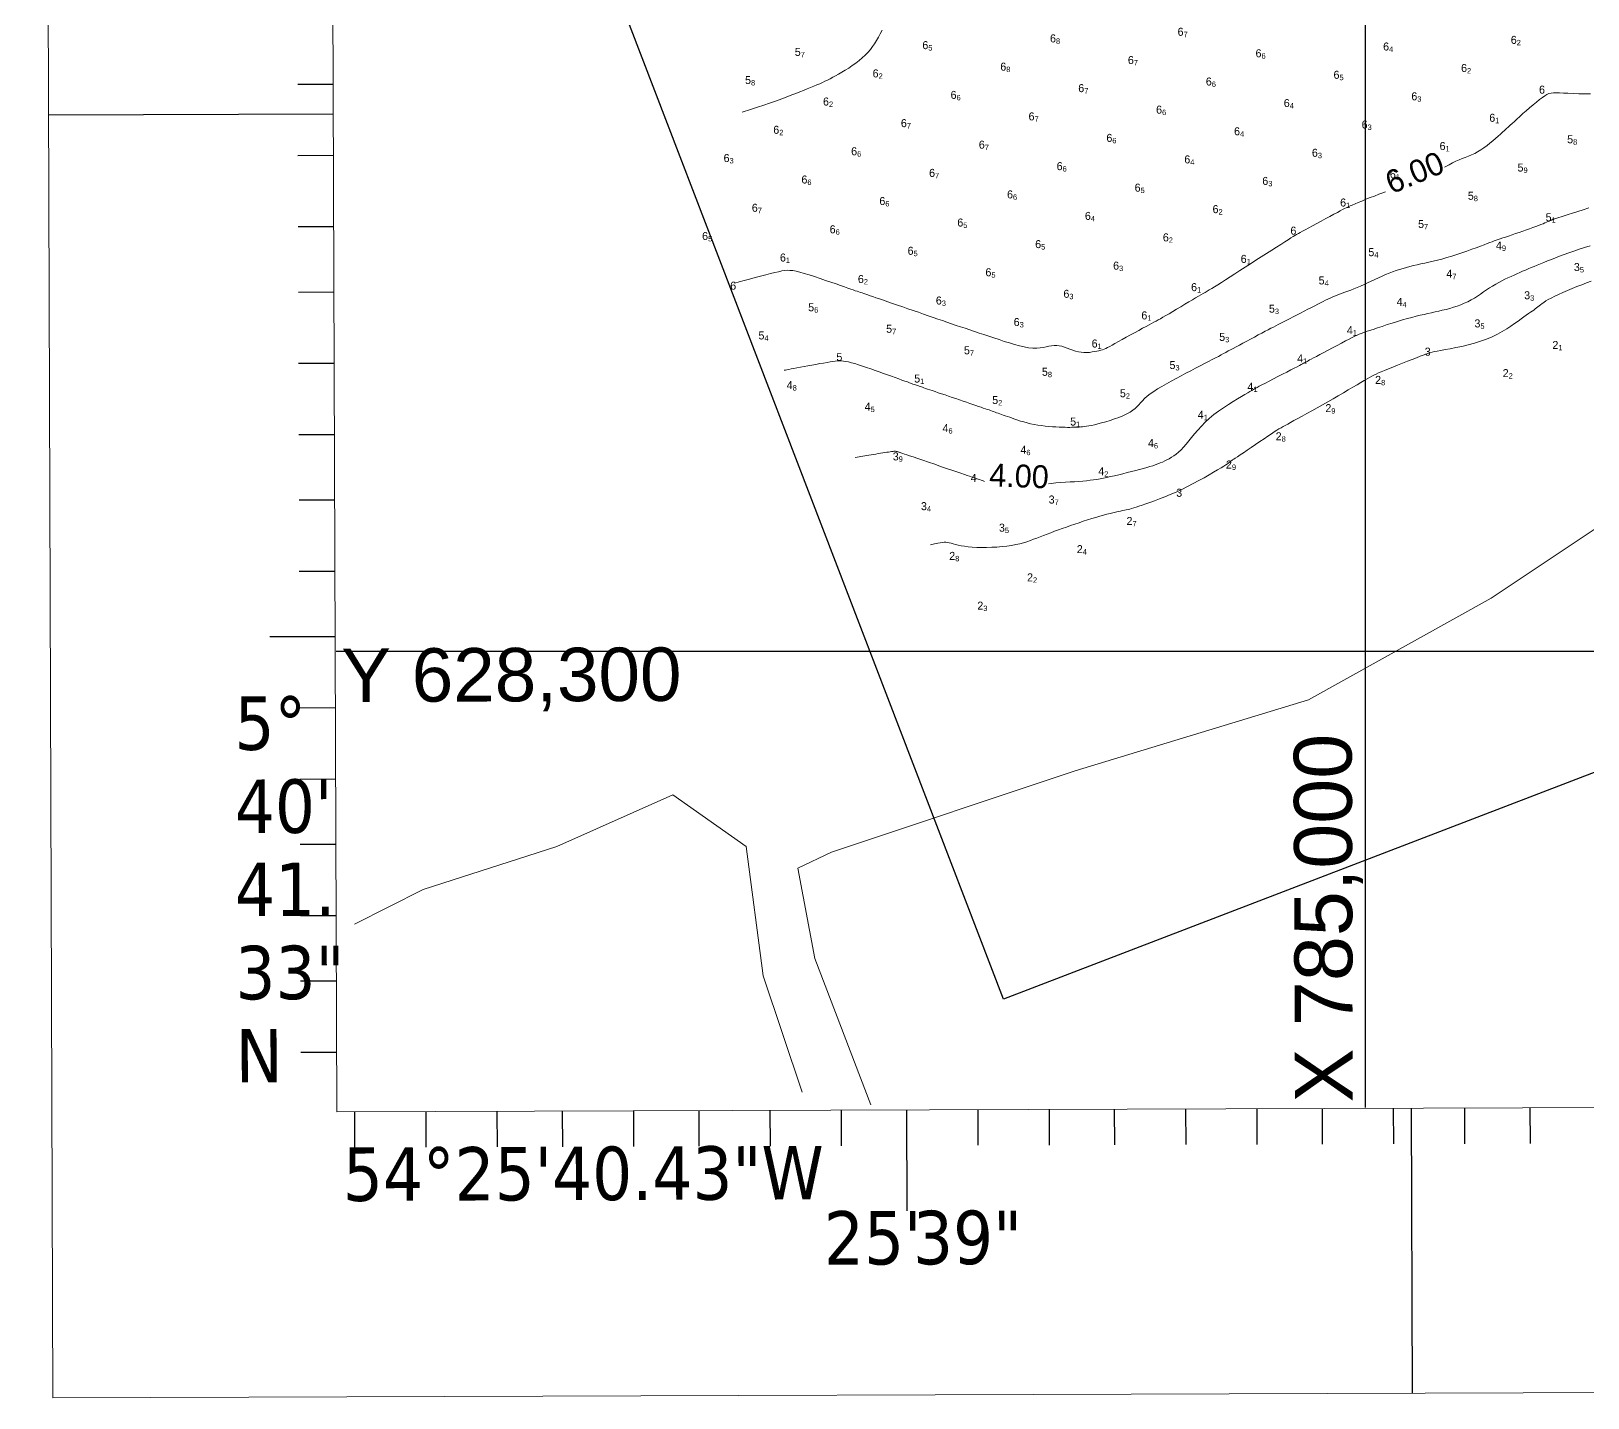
# Model space of a CAD drawing. Header units: millimetres. Extents: x 784883 to 785608, y 628235 to 628806.
# Drawn here: x 784883.3 to 785019.5, y 628234.7 to 628354.2 of the extents above; entities that cross this region are included whole.
import ezdxf
from ezdxf.enums import TextEntityAlignment as Align

# ---------------------------------------------------------------- set-up
doc = ezdxf.new("R2010")
doc.units = ezdxf.units.MM
for name, color, linetype in [('3_00', 92, 'Continuous'), ('4_00', 5, 'Continuous'), ('5_00', 252, 'Continuous'), ('6_00', 255, 'Continuous'), ('Borders', 7, 'Continuous'), ('Lat_Lon_Grid', 7, 'Continuous'), ('Projection_Grid', 7, 'Continuous'), ('Topo_Ricanau_2023_dg2', 7, 'Continuous')]:
    doc.layers.add(name, color=color, linetype=linetype)
doc.layers.add('Soundings', color=7, linetype='Continuous', true_color=0x000000)

msp = doc.modelspace()

# ---------------------------------------------------------------- linework, layer by layer
at = {"color": 240, "true_color": 0xed1f24}
msp.add_lwpolyline([(784920.92, 628393.09), (785176.53, 628491.18), (785223.93, 628367.67), (784968.32, 628269.58)], close=True, dxfattribs=at)
at = {"layer": '3_00', "color": 92, "linetype": 'Continuous', "lineweight": 0, "true_color": 0x00c000, "flags": 128}
msp.add_lwpolyline([(785019.73, 628332.36), (785019.33, 628332.21), (785018.91, 628332.05), (785018.49, 628331.89), (785018.07, 628331.71), (785017.66, 628331.54), (785017.26, 628331.37), (785016.89, 628331.2), (785016.55, 628331.04), (785016.25, 628330.89), (785015.99, 628330.76), (785015.78, 628330.63), (785015.6, 628330.51), (785015.45, 628330.4), (785015.31, 628330.3), (785015.19, 628330.2), (785015.08, 628330.11), (785014.97, 628330.02), (785014.85, 628329.93), (785014.72, 628329.84), (785014.58, 628329.75), (785014.43, 628329.65), (785014.26, 628329.53), (785014.06, 628329.4), (785013.85, 628329.25), (785013.61, 628329.08), (785013.34, 628328.88), (785013.04, 628328.67), (785012.71, 628328.44), (785012.35, 628328.2), (785011.96, 628327.96), (785011.54, 628327.73), (785011.08, 628327.5), (785010.59, 628327.3), (785010.07, 628327.11), (785009.52, 628326.94), (785008.97, 628326.79), (785008.43, 628326.66), (785007.9, 628326.55), (785007.41, 628326.46), (785006.97, 628326.38), (785006.59, 628326.31), (785006.28, 628326.25), (785006.04, 628326.2), (785005.83, 628326.16), (785005.64, 628326.11), (785005.46, 628326.05), (785005.27, 628325.98), (785005.05, 628325.9), (785004.78, 628325.8), (785004.45, 628325.67), (785004.08, 628325.52), (785003.67, 628325.36), (785003.24, 628325.19), (785002.81, 628325.02), (785002.39, 628324.85), (785002.01, 628324.7), (785001.66, 628324.56), (785001.37, 628324.44), (785001.13, 628324.34), (785000.92, 628324.24), (785000.73, 628324.15), (785000.54, 628324.05), (785000.35, 628323.95), (785000.14, 628323.83), (784999.89, 628323.68), (784999.6, 628323.51), (784999.26, 628323.31), (784998.89, 628323.09), (784998.49, 628322.85), (784998.06, 628322.6), (784997.62, 628322.34), (784997.16, 628322.07), (784996.69, 628321.81), (784996.23, 628321.54), (784995.76, 628321.28), (784995.31, 628321.03), (784994.88, 628320.79), (784994.47, 628320.56), (784994.09, 628320.35), (784993.74, 628320.17), (784993.45, 628320.01), (784993.19, 628319.87), (784992.98, 628319.75), (784992.79, 628319.65), (784992.61, 628319.55), (784992.43, 628319.44), (784992.24, 628319.32), (784992.02, 628319.18), (784991.77, 628319.01), (784991.46, 628318.81), (784991.12, 628318.58), (784990.76, 628318.34), (784990.38, 628318.08), (784990, 628317.83), (784989.65, 628317.59), (784989.32, 628317.36), (784989.03, 628317.17), (784988.8, 628317.01), (784988.61, 628316.89), (784988.47, 628316.8), (784988.37, 628316.73), (784988.3, 628316.68), (784988.24, 628316.64), (784988.21, 628316.62), (784988.18, 628316.59), (784988.16, 628316.57), (784988.12, 628316.54), (784988.08, 628316.51), (784988.01, 628316.46), (784987.92, 628316.39), (784987.78, 628316.3), (784987.6, 628316.18), (784987.36, 628316.04), (784987.06, 628315.86), (784986.71, 628315.65), (784986.31, 628315.42), (784985.88, 628315.17), (784985.41, 628314.92), (784984.93, 628314.66), (784984.42, 628314.4), (784983.92, 628314.16), (784983.42, 628313.92), (784982.92, 628313.71), (784982.44, 628313.51), (784981.98, 628313.32), (784981.54, 628313.16), (784981.14, 628313.01), (784980.77, 628312.88), (784980.45, 628312.77), (784980.17, 628312.68), (784979.93, 628312.6), (784979.72, 628312.54), (784979.54, 628312.48), (784979.38, 628312.44), (784979.23, 628312.4), (784979.07, 628312.37), (784978.92, 628312.34), (784978.75, 628312.3), (784978.56, 628312.26), (784978.36, 628312.22), (784978.14, 628312.17), (784977.9, 628312.12), (784977.65, 628312.06), (784977.37, 628311.98), (784977.07, 628311.91), (784976.75, 628311.81), (784976.41, 628311.71), (784976.06, 628311.6), (784975.69, 628311.49), (784975.31, 628311.37), (784974.94, 628311.24), (784974.56, 628311.12), (784974.19, 628310.99), (784973.83, 628310.86), (784973.47, 628310.73), (784973.13, 628310.61), (784972.79, 628310.49), (784972.47, 628310.36), (784972.15, 628310.24), (784971.84, 628310.13), (784971.54, 628310.01), (784971.25, 628309.9), (784970.96, 628309.79), (784970.68, 628309.68), (784970.38, 628309.58), (784970.08, 628309.49), (784969.75, 628309.4), (784969.41, 628309.33), (784969.03, 628309.26), (784968.63, 628309.2), (784968.2, 628309.15), (784967.75, 628309.11), (784967.3, 628309.09), (784966.85, 628309.07), (784966.41, 628309.07), (784965.99, 628309.08), (784965.6, 628309.1), (784965.24, 628309.14), (784964.92, 628309.18), (784964.63, 628309.23), (784964.37, 628309.29), (784964.13, 628309.34), (784963.93, 628309.4), (784963.74, 628309.44), (784963.58, 628309.48), (784963.43, 628309.51), (784963.29, 628309.53), (784963.15, 628309.53), (784962.99, 628309.52), (784962.8, 628309.49), (784962.57, 628309.45), (784962.29, 628309.4), (784961.94, 628309.32)], dxfattribs=at)
at = {"layer": '4_00', "color": 5, "linetype": 'Continuous', "lineweight": 0, "true_color": 0x1b0fee, "flags": 128}
for points in [[(785019.65, 628335.45), (785019.17, 628335.3), (785018.69, 628335.15), (785018.23, 628334.99), (785017.79, 628334.84), (785017.38, 628334.69), (785016.98, 628334.55), (785016.61, 628334.41), (785016.26, 628334.27), (785015.93, 628334.14), (785015.61, 628334.01), (785015.31, 628333.89), (785015.03, 628333.77), (785014.76, 628333.66), (785014.49, 628333.55), (785014.24, 628333.44), (785013.99, 628333.33), (785013.74, 628333.23), (785013.5, 628333.12), (785013.25, 628333.01), (785012.99, 628332.9), (785012.73, 628332.78), (785012.46, 628332.66), (785012.2, 628332.53), (785011.93, 628332.39), (785011.66, 628332.25), (785011.39, 628332.1), (785011.12, 628331.94), (785010.86, 628331.77), (785010.59, 628331.6), (785010.33, 628331.42), (785010.06, 628331.24), (785009.79, 628331.06), (785009.52, 628330.89), (785009.24, 628330.72), (785008.94, 628330.57), (785008.64, 628330.43), (785008.33, 628330.3), (785008.02, 628330.19), (785007.7, 628330.08), (785007.37, 628329.98), (785007.05, 628329.9), (785006.72, 628329.82), (785006.4, 628329.74), (785006.09, 628329.67), (785005.77, 628329.6), (785005.45, 628329.53), (785005.13, 628329.46), (785004.79, 628329.38), (785004.44, 628329.3), (785004.06, 628329.2), (785003.66, 628329.09), (785003.24, 628328.97), (785002.79, 628328.84), (785002.34, 628328.7), (785001.89, 628328.56), (785001.46, 628328.41), (785001.05, 628328.28), (785000.67, 628328.15), (785000.34, 628328.04), (785000.07, 628327.95), (784999.84, 628327.87), (784999.63, 628327.79), (784999.45, 628327.72), (784999.26, 628327.64), (784999.06, 628327.54), (784998.83, 628327.43), (784998.57, 628327.3), (784998.25, 628327.14), (784997.9, 628326.95), (784997.51, 628326.75), (784997.12, 628326.54), (784996.72, 628326.33), (784996.35, 628326.13), (784996, 628325.95), (784995.7, 628325.79), (784995.45, 628325.66), (784995.25, 628325.55), (784995.1, 628325.47), (784994.98, 628325.4), (784994.9, 628325.35), (784994.83, 628325.32), (784994.78, 628325.29), (784994.74, 628325.26), (784994.69, 628325.24), (784994.64, 628325.21), (784994.57, 628325.18), (784994.49, 628325.13), (784994.37, 628325.07), (784994.21, 628324.99), (784994.02, 628324.88), (784993.77, 628324.75), (784993.46, 628324.6), (784993.11, 628324.42), (784992.74, 628324.22), (784992.34, 628324.02), (784991.95, 628323.82), (784991.58, 628323.62), (784991.24, 628323.45), (784990.94, 628323.29), (784990.7, 628323.17), (784990.51, 628323.06), (784990.35, 628322.98), (784990.2, 628322.89), (784990.05, 628322.81), (784989.89, 628322.71), (784989.69, 628322.6), (784989.45, 628322.46), (784989.15, 628322.29), (784988.8, 628322.08), (784988.41, 628321.84), (784988, 628321.58), (784987.58, 628321.3), (784987.15, 628321), (784986.73, 628320.69), (784986.33, 628320.36), (784985.97, 628320.02), (784985.64, 628319.68), (784985.33, 628319.34), (784985.05, 628319.01), (784984.78, 628318.69), (784984.54, 628318.39), (784984.3, 628318.1), (784984.08, 628317.85), (784983.86, 628317.62), (784983.64, 628317.42), (784983.43, 628317.25), (784983.23, 628317.1), (784983.02, 628316.96), (784982.82, 628316.84), (784982.62, 628316.74), (784982.43, 628316.64), (784982.23, 628316.55), (784982.04, 628316.47), (784981.83, 628316.39), (784981.61, 628316.31), (784981.38, 628316.23), (784981.14, 628316.15), (784980.87, 628316.07), (784980.57, 628315.98), (784980.24, 628315.89), (784979.9, 628315.8), (784979.53, 628315.71), (784979.16, 628315.62), (784978.78, 628315.53), (784978.41, 628315.44), (784978.05, 628315.35), (784977.7, 628315.28), (784977.38, 628315.21), (784977.08, 628315.14), (784976.79, 628315.08), (784976.5, 628315.03), (784976.21, 628314.99), (784975.91, 628314.95), (784975.6, 628314.91), (784975.27, 628314.88), (784974.92, 628314.86), (784974.54, 628314.83), (784974.15, 628314.81), (784973.74, 628314.78), (784973.33, 628314.75), (784972.92, 628314.72), (784972.51, 628314.68), (784972.27, 628314.64)], [(784966.67, 628314.85), (784966.55, 628314.89), (784966.36, 628314.96), (784966.22, 628315.01), (784966.1, 628315.05), (784966.02, 628315.08), (784965.95, 628315.11), (784965.89, 628315.13), (784965.84, 628315.15), (784965.78, 628315.17), (784965.71, 628315.19), (784965.62, 628315.22), (784965.5, 628315.26), (784965.35, 628315.31), (784965.15, 628315.38), (784964.91, 628315.46), (784964.61, 628315.56), (784964.25, 628315.69), (784963.82, 628315.83), (784963.34, 628315.99), (784962.83, 628316.17), (784962.31, 628316.35), (784961.78, 628316.53), (784961.28, 628316.7), (784960.83, 628316.85), (784960.43, 628316.99), (784960.11, 628317.1), (784959.86, 628317.18), (784959.67, 628317.25), (784959.52, 628317.3), (784959.42, 628317.33), (784959.35, 628317.36), (784959.29, 628317.38), (784959.25, 628317.39), (784959.2, 628317.41), (784959.16, 628317.42), (784959.12, 628317.44), (784959.07, 628317.45), (784959.03, 628317.46), (784958.98, 628317.48), (784958.94, 628317.48), (784958.89, 628317.49), (784958.84, 628317.49), (784958.8, 628317.49), (784958.74, 628317.49), (784958.68, 628317.48), (784958.6, 628317.47), (784958.52, 628317.46), (784958.41, 628317.44), (784958.28, 628317.42), (784958.13, 628317.4), (784957.96, 628317.37), (784957.77, 628317.34), (784957.57, 628317.31), (784957.37, 628317.28), (784957.16, 628317.25), (784956.96, 628317.22), (784956.76, 628317.19), (784956.56, 628317.16), (784956.38, 628317.13), (784956.2, 628317.1), (784956.03, 628317.07), (784955.86, 628317.04), (784955.69, 628317.01), (784955.52, 628316.98), (784955.35, 628316.94)]]:
    msp.add_lwpolyline(points, dxfattribs=at)
at = {"layer": '5_00', "color": 252, "linetype": 'Continuous', "lineweight": 0, "true_color": 0x8e919d, "flags": 128}
msp.add_lwpolyline([(785019.53, 628338.79), (785019.03, 628338.61), (785018.56, 628338.45), (785018.12, 628338.3), (785017.73, 628338.18), (785017.39, 628338.07), (785017.12, 628337.98), (785016.91, 628337.92), (785016.75, 628337.86), (785016.63, 628337.83), (785016.54, 628337.8), (785016.48, 628337.78), (785016.44, 628337.77), (785016.41, 628337.76), (785016.38, 628337.75), (785016.35, 628337.73), (785016.31, 628337.72), (785016.27, 628337.7), (785016.22, 628337.68), (785016.15, 628337.66), (785016.07, 628337.62), (785015.97, 628337.58), (785015.84, 628337.53), (785015.7, 628337.46), (785015.53, 628337.39), (785015.34, 628337.32), (785015.13, 628337.23), (785014.89, 628337.14), (785014.64, 628337.05), (785014.36, 628336.94), (785014.07, 628336.84), (785013.76, 628336.73), (785013.44, 628336.62), (785013.12, 628336.52), (785012.82, 628336.41), (785012.52, 628336.31), (785012.25, 628336.22), (785012, 628336.14), (785011.79, 628336.07), (785011.6, 628336), (785011.43, 628335.94), (785011.26, 628335.88), (785011.08, 628335.81), (785010.88, 628335.74), (785010.65, 628335.65), (785010.38, 628335.55), (785010.06, 628335.43), (785009.69, 628335.29), (785009.3, 628335.15), (785008.87, 628335), (785008.43, 628334.84), (785007.98, 628334.69), (785007.54, 628334.55), (785007.1, 628334.42), (785006.69, 628334.3), (785006.29, 628334.2), (785005.91, 628334.11), (785005.54, 628334.02), (785005.19, 628333.94), (785004.85, 628333.87), (785004.52, 628333.8), (785004.2, 628333.72), (785003.89, 628333.65), (785003.58, 628333.57), (785003.28, 628333.48), (785002.98, 628333.39), (785002.68, 628333.29), (785002.37, 628333.18), (785002.07, 628333.06), (785001.76, 628332.94), (785001.45, 628332.8), (785001.13, 628332.66), (785000.82, 628332.51), (785000.5, 628332.36), (785000.18, 628332.21), (784999.87, 628332.07), (784999.57, 628331.93), (784999.28, 628331.8), (784998.99, 628331.69), (784998.72, 628331.58), (784998.46, 628331.48), (784998.2, 628331.39), (784997.96, 628331.3), (784997.73, 628331.22), (784997.51, 628331.14), (784997.3, 628331.06), (784997.09, 628330.97), (784996.9, 628330.89), (784996.7, 628330.8), (784996.5, 628330.7), (784996.29, 628330.59), (784996.06, 628330.48), (784995.82, 628330.36), (784995.56, 628330.22), (784995.27, 628330.07), (784994.96, 628329.91), (784994.63, 628329.74), (784994.3, 628329.57), (784993.97, 628329.4), (784993.66, 628329.23), (784993.35, 628329.08), (784993.07, 628328.93), (784992.82, 628328.8), (784992.58, 628328.68), (784992.37, 628328.57), (784992.16, 628328.46), (784991.95, 628328.35), (784991.73, 628328.24), (784991.49, 628328.11), (784991.23, 628327.98), (784990.93, 628327.82), (784990.62, 628327.66), (784990.29, 628327.48), (784989.95, 628327.3), (784989.61, 628327.12), (784989.28, 628326.95), (784988.97, 628326.78), (784988.68, 628326.63), (784988.43, 628326.49), (784988.2, 628326.37), (784987.99, 628326.26), (784987.79, 628326.14), (784987.58, 628326.03), (784987.37, 628325.92), (784987.14, 628325.79), (784986.88, 628325.66), (784986.58, 628325.5), (784986.26, 628325.33), (784985.9, 628325.15), (784985.53, 628324.95), (784985.13, 628324.75), (784984.72, 628324.53), (784984.29, 628324.31), (784983.86, 628324.08), (784983.43, 628323.85), (784983.01, 628323.62), (784982.59, 628323.39), (784982.19, 628323.16), (784981.81, 628322.94), (784981.47, 628322.71), (784981.16, 628322.5), (784980.89, 628322.3), (784980.67, 628322.1), (784980.48, 628321.91), (784980.32, 628321.73), (784980.16, 628321.56), (784980.01, 628321.39), (784979.84, 628321.22), (784979.64, 628321.07), (784979.4, 628320.91), (784979.11, 628320.75), (784978.78, 628320.6), (784978.42, 628320.45), (784978.04, 628320.32), (784977.65, 628320.19), (784977.27, 628320.07), (784976.91, 628319.97), (784976.57, 628319.88), (784976.28, 628319.81), (784976.02, 628319.75), (784975.8, 628319.71), (784975.59, 628319.68), (784975.41, 628319.65), (784975.25, 628319.64), (784975.09, 628319.62), (784974.94, 628319.61), (784974.79, 628319.61), (784974.64, 628319.6), (784974.48, 628319.59), (784974.31, 628319.59), (784974.12, 628319.58), (784973.93, 628319.58), (784973.71, 628319.59), (784973.47, 628319.59), (784973.2, 628319.6), (784972.92, 628319.62), (784972.62, 628319.64), (784972.3, 628319.66), (784971.98, 628319.69), (784971.66, 628319.73), (784971.33, 628319.78), (784971.01, 628319.84), (784970.7, 628319.9), (784970.4, 628319.97), (784970.11, 628320.05), (784969.83, 628320.13), (784969.57, 628320.22), (784969.32, 628320.3), (784969.09, 628320.38), (784968.87, 628320.46), (784968.67, 628320.53), (784968.48, 628320.59), (784968.31, 628320.66), (784968.15, 628320.71), (784968, 628320.77), (784967.86, 628320.82), (784967.73, 628320.86), (784967.59, 628320.91), (784967.46, 628320.96), (784967.33, 628321), (784967.2, 628321.05), (784967.06, 628321.1), (784966.91, 628321.15), (784966.74, 628321.21), (784966.56, 628321.27), (784966.36, 628321.34), (784966.14, 628321.41), (784965.9, 628321.49), (784965.65, 628321.58), (784965.37, 628321.68), (784965.08, 628321.77), (784964.79, 628321.88), (784964.48, 628321.98), (784964.17, 628322.09), (784963.85, 628322.19), (784963.53, 628322.3), (784963.22, 628322.41), (784962.91, 628322.51), (784962.62, 628322.61), (784962.34, 628322.71), (784962.09, 628322.79), (784961.87, 628322.87), (784961.68, 628322.93), (784961.51, 628322.99), (784961.36, 628323.04), (784961.24, 628323.08), (784961.14, 628323.12), (784961.04, 628323.15), (784960.96, 628323.18), (784960.88, 628323.21), (784960.8, 628323.23), (784960.72, 628323.26), (784960.63, 628323.3), (784960.53, 628323.33), (784960.41, 628323.37), (784960.28, 628323.42), (784960.11, 628323.48), (784959.92, 628323.55), (784959.7, 628323.63), (784959.44, 628323.72), (784959.16, 628323.83), (784958.85, 628323.94), (784958.53, 628324.05), (784958.19, 628324.18), (784957.83, 628324.3), (784957.46, 628324.43), (784957.09, 628324.56), (784956.72, 628324.69), (784956.35, 628324.82), (784955.99, 628324.94), (784955.65, 628325.05), (784955.32, 628325.15), (784955.03, 628325.23), (784954.76, 628325.3), (784954.53, 628325.35), (784954.33, 628325.38), (784954.15, 628325.4), (784953.97, 628325.4), (784953.79, 628325.39), (784953.61, 628325.37), (784953.4, 628325.34), (784953.16, 628325.3), (784952.89, 628325.25), (784952.59, 628325.2), (784952.26, 628325.15), (784951.92, 628325.09), (784951.57, 628325.03), (784951.22, 628324.96), (784950.89, 628324.9), (784950.56, 628324.84), (784950.26, 628324.79), (784949.99, 628324.74), (784949.74, 628324.69), (784949.54, 628324.65), (784949.37, 628324.61), (784949.25, 628324.59), (784949.17, 628324.57), (784949.14, 628324.57)], dxfattribs=at)
at = {"layer": '6_00', "color": 18, "linetype": 'Continuous', "lineweight": 0, "true_color": 0x000000, "flags": 128}
for points in [[(784945.47, 628347.14), (784946.18, 628347.37), (784946.8, 628347.57), (784947.36, 628347.76), (784947.85, 628347.93), (784948.3, 628348.08), (784948.71, 628348.23), (784949.09, 628348.37), (784949.45, 628348.51), (784949.81, 628348.65), (784950.16, 628348.78), (784950.5, 628348.91), (784950.82, 628349.04), (784951.14, 628349.17), (784951.44, 628349.29), (784951.73, 628349.41), (784952, 628349.52), (784952.25, 628349.63), (784952.49, 628349.74), (784952.71, 628349.84), (784952.94, 628349.95), (784953.17, 628350.07), (784953.4, 628350.19), (784953.64, 628350.32), (784953.9, 628350.47), (784954.18, 628350.63), (784954.48, 628350.81), (784954.79, 628351), (784955.09, 628351.21), (784955.4, 628351.42), (784955.69, 628351.65), (784955.97, 628351.88), (784956.23, 628352.12), (784956.47, 628352.36), (784956.68, 628352.61), (784956.87, 628352.87), (784957.05, 628353.13), (784957.22, 628353.41), (784957.38, 628353.7), (784957.55, 628354), (784957.72, 628354.32)], [(785019.69, 628348.75), (785019.18, 628348.73), (785018.66, 628348.74), (785018.17, 628348.76), (785017.71, 628348.79), (785017.31, 628348.81), (785016.97, 628348.83), (785016.69, 628348.84), (785016.45, 628348.83), (785016.24, 628348.81), (785016.05, 628348.76), (785015.87, 628348.68), (785015.68, 628348.57), (785015.47, 628348.43), (785015.22, 628348.24), (785014.95, 628348.03), (785014.66, 628347.79), (785014.36, 628347.53), (785014.06, 628347.27), (785013.77, 628347.01), (785013.5, 628346.76), (785013.24, 628346.53), (785013.02, 628346.33), (785012.82, 628346.16), (785012.65, 628345.99), (785012.48, 628345.84), (785012.32, 628345.7), (785012.16, 628345.55), (785011.99, 628345.4), (785011.81, 628345.23), (785011.6, 628345.05), (785011.38, 628344.85), (785011.14, 628344.64), (785010.89, 628344.43), (785010.63, 628344.23), (785010.36, 628344.03), (785010.09, 628343.84), (785009.81, 628343.67), (785009.55, 628343.53), (785009.28, 628343.4), (785009.01, 628343.29), (785008.73, 628343.19), (785008.46, 628343.08), (785008.19, 628342.97), (785007.9, 628342.85), (785007.61, 628342.71), (785007.32, 628342.55), (785007.02, 628342.38), (785006.92, 628342.32)], [(785001.75, 628340.17), (785001.52, 628340.09), (785001.16, 628339.96), (785000.79, 628339.81), (785000.41, 628339.67), (785000.04, 628339.52), (784999.69, 628339.37), (784999.36, 628339.24), (784999.08, 628339.12), (784998.84, 628339.02), (784998.65, 628338.94), (784998.48, 628338.87), (784998.32, 628338.79), (784998.17, 628338.71), (784997.99, 628338.62), (784997.79, 628338.52), (784997.54, 628338.38), (784997.24, 628338.22), (784996.89, 628338.03), (784996.52, 628337.83), (784996.13, 628337.62), (784995.74, 628337.41), (784995.37, 628337.21), (784995.03, 628337.02), (784994.73, 628336.86), (784994.49, 628336.73), (784994.29, 628336.62), (784994.13, 628336.53), (784993.97, 628336.44), (784993.82, 628336.36), (784993.66, 628336.26), (784993.46, 628336.14), (784993.22, 628335.99), (784992.93, 628335.8), (784992.59, 628335.58), (784992.2, 628335.34), (784991.79, 628335.07), (784991.34, 628334.79), (784990.88, 628334.49), (784990.41, 628334.19), (784989.94, 628333.88), (784989.47, 628333.58), (784989.01, 628333.29), (784988.57, 628333.01), (784988.16, 628332.74), (784987.76, 628332.49), (784987.4, 628332.26), (784987.07, 628332.05), (784986.79, 628331.87), (784986.54, 628331.72), (784986.33, 628331.6), (784986.14, 628331.48), (784985.96, 628331.38), (784985.79, 628331.28), (784985.6, 628331.17), (784985.39, 628331.05), (784985.14, 628330.9), (784984.85, 628330.73), (784984.53, 628330.55), (784984.19, 628330.34), (784983.83, 628330.13), (784983.47, 628329.92), (784983.13, 628329.71), (784982.81, 628329.52), (784982.52, 628329.35), (784982.27, 628329.21), (784982.05, 628329.08), (784981.85, 628328.98), (784981.67, 628328.87), (784981.48, 628328.77), (784981.28, 628328.67), (784981.06, 628328.55), (784980.8, 628328.41), (784980.5, 628328.24), (784980.16, 628328.06), (784979.8, 628327.86), (784979.43, 628327.66), (784979.06, 628327.46), (784978.71, 628327.26), (784978.38, 628327.08), (784978.08, 628326.92), (784977.83, 628326.78), (784977.62, 628326.66), (784977.44, 628326.57), (784977.28, 628326.49), (784977.13, 628326.43), (784976.99, 628326.37), (784976.84, 628326.33), (784976.68, 628326.28), (784976.5, 628326.24), (784976.3, 628326.2), (784976.08, 628326.17), (784975.86, 628326.14), (784975.62, 628326.13), (784975.37, 628326.13), (784975.12, 628326.15), (784974.88, 628326.19), (784974.63, 628326.25), (784974.38, 628326.33), (784974.14, 628326.42), (784973.91, 628326.51), (784973.67, 628326.6), (784973.44, 628326.67), (784973.21, 628326.72), (784972.98, 628326.75), (784972.76, 628326.75), (784972.54, 628326.72), (784972.3, 628326.67), (784972.06, 628326.62), (784971.81, 628326.56), (784971.53, 628326.52), (784971.23, 628326.5), (784970.9, 628326.5), (784970.53, 628326.54), (784970.14, 628326.61), (784969.72, 628326.71), (784969.29, 628326.82), (784968.84, 628326.96), (784968.39, 628327.1), (784967.94, 628327.25), (784967.49, 628327.4), (784967.05, 628327.55), (784966.62, 628327.69), (784966.2, 628327.83), (784965.79, 628327.97), (784965.38, 628328.1), (784964.97, 628328.24), (784964.57, 628328.37), (784964.18, 628328.5), (784963.78, 628328.64), (784963.38, 628328.77), (784962.98, 628328.91), (784962.58, 628329.05), (784962.17, 628329.19), (784961.75, 628329.34), (784961.32, 628329.49), (784960.89, 628329.64), (784960.43, 628329.8), (784959.97, 628329.95), (784959.51, 628330.11), (784959.06, 628330.27), (784958.62, 628330.42), (784958.21, 628330.56), (784957.82, 628330.69), (784957.48, 628330.81), (784957.17, 628330.91), (784956.9, 628331.01), (784956.67, 628331.08), (784956.46, 628331.16), (784956.28, 628331.22), (784956.11, 628331.28), (784955.96, 628331.33), (784955.81, 628331.38), (784955.67, 628331.43), (784955.52, 628331.48), (784955.35, 628331.53), (784955.17, 628331.6), (784954.96, 628331.67), (784954.71, 628331.76), (784954.42, 628331.86), (784954.08, 628331.98), (784953.68, 628332.12), (784953.23, 628332.27), (784952.76, 628332.43), (784952.28, 628332.6), (784951.79, 628332.76), (784951.33, 628332.91), (784950.89, 628333.04), (784950.51, 628333.15), (784950.18, 628333.23), (784949.9, 628333.29), (784949.64, 628333.31), (784949.41, 628333.32), (784949.18, 628333.3), (784948.93, 628333.26), (784948.65, 628333.19), (784948.33, 628333.11), (784947.95, 628333.02), (784947.53, 628332.91), (784947.07, 628332.79), (784946.59, 628332.67), (784946.12, 628332.54), (784945.65, 628332.42), (784945.21, 628332.3), (784944.81, 628332.2)]]:
    msp.add_lwpolyline(points, dxfattribs=at)
at = {"layer": 'Borders', "color": 18, "linetype": 'Continuous', "lineweight": 20, "true_color": 0x000000}
for p, q in [((784883.26, 628803.89), (784885.15, 628234.72)), ((784908.27, 628779.05), (784909.99, 628259.73)), ((784909.99, 628259.73), (785583.03, 628261.96)), ((784885.15, 628234.72), (785608.04, 628237.12))]:
    msp.add_line(p, q, dxfattribs=at)
at = {"layer": 'Lat_Lon_Grid', "color": 18, "linetype": 'Continuous', "true_color": 0x000000}
for p, q in [((784909.69, 628349.57), (784906.58, 628349.56)), ((784909.7, 628346.97), (784884.78, 628346.89)), ((784909.71, 628343.34), (784906.6, 628343.33)), ((784909.74, 628337.11), (784906.62, 628337.1)), ((784909.75, 628331.39), (784906.64, 628331.38)), ((784909.78, 628325.16), (784906.66, 628325.15)), ((784909.8, 628318.93), (784906.68, 628318.92)), ((784909.81, 628313.22), (784906.7, 628313.21)), ((784909.84, 628306.99), (784906.72, 628306.98)), ((784909.85, 628301.27), (784904.14, 628301.25)), ((784909.88, 628295.04), (784906.76, 628295.03)), ((784909.9, 628288.81), (784906.78, 628288.8)), ((784909.91, 628283.1), (784906.8, 628283.09)), ((784909.94, 628276.87), (784906.82, 628276.86)), ((784909.95, 628271.15), (784906.84, 628271.14)), ((784909.97, 628264.92), (784906.86, 628264.91)), ((784984.26, 628259.97), (784984.27, 628256.86)), ((784990.49, 628259.99), (784990.5, 628256.88)), ((784996.2, 628260.01), (784996.21, 628256.9)), ((785002.43, 628260.03), (785002.44, 628256.92)), ((785003.99, 628260.04), (785004.07, 628235.11)), ((785008.66, 628260.06), (785008.67, 628256.94)), ((785014.38, 628260.07), (785014.39, 628256.96)), ((784911.55, 628259.73), (784911.56, 628256.62)), ((784917.78, 628259.75), (784917.79, 628256.64)), ((784924.01, 628259.77), (784924.02, 628256.66)), ((784929.73, 628259.79), (784929.74, 628256.68)), ((784935.96, 628259.81), (784935.97, 628256.7)), ((784941.67, 628259.83), (784941.68, 628256.72)), ((784947.9, 628259.85), (784947.91, 628256.74)), ((784954.13, 628259.87), (784954.14, 628256.76)), ((784959.85, 628259.89), (784959.88, 628251.06)), ((784966.08, 628259.91), (784966.09, 628256.8)), ((784972.31, 628259.93), (784972.32, 628256.82)), ((784978.02, 628259.95), (784978.03, 628256.84))]:
    msp.add_line(p, q, dxfattribs=at)
at = {"layer": 'Projection_Grid', "color": 18, "linetype": 'Continuous', "true_color": 0x000000}
for p, q in [((785000, 628260.11), (785000, 628779.27)), ((784909.96, 628300), (785582.81, 628300))]:
    msp.add_line(p, q, dxfattribs=at)
at = {"layer": 'Topo_Ricanau_2023_dg2', "color": 18, "linetype": 'Continuous', "lineweight": 20, "true_color": 0x000000}
for p, q in [((785026.96, 628315.28), (785010.98, 628304.63)), ((785010.98, 628304.63), (784995, 628295.75)), ((784995, 628295.75), (784974.59, 628289.54)), ((784974.59, 628289.54), (784953.28, 628282.44)), ((784939.41, 628287.44), (784929.24, 628282.92)), ((784945.81, 628282.92), (784939.41, 628287.44)), ((784929.24, 628282.92), (784917.57, 628279.16)), ((784947.31, 628271.63), (784945.81, 628282.92)), ((784953.28, 628282.44), (784950.33, 628281.04)), ((784950.33, 628281.04), (784951.83, 628273.13)), ((784917.57, 628279.16), (784911.55, 628276.14)), ((784951.83, 628273.13), (784956.73, 628260.33)), ((784950.7, 628261.46), (784947.31, 628271.63))]:
    msp.add_line(p, q, dxfattribs=at)

# ---------------------------------------------------------------- texts
at = {"layer": '4_00', "color": 5, "true_color": 0x1b0fee}
msp.add_text('4.00', height=2, rotation=357.902, dxfattribs=at).set_placement((784967.05, 628314.43))
at = {"layer": '6_00', "color": 18, "true_color": 0x000000}
msp.add_text('6.00', height=2, rotation=22.54, dxfattribs=at).set_placement((785002.27, 628339.95))
at = {"layer": 'Lat_Lon_Grid', "color": 18, "true_color": 0x000000, "char_height": 4.6739, "attachment_point": 1, "rotation": 0.19}
for s, insert, width in [('{\\fTahoma|b0|i0|c1|p0;5°}', (784901.04, 628296.05), 233.6959), ("{\\fTahoma|b0|i0|c1|p0;40'}", (784901.07, 628288.78), 243.0437), ('{\\fTahoma|b0|i0|c1|p0;41.}', (784901.09, 628281.51), 243.0437), ('{\\fTahoma|b0|i0|c1|p0;33"}', (784901.12, 628274.24), 243.0437), ('{\\fTahoma|b0|i0|c1|p0;N}', (784901.14, 628266.97), 224.348), ('{\\fTahoma|b0|i0|c1|p0;54°25\'40.43"W}', (784910.52, 628256.61), 336.5221), ("{\\fTahoma|b0|i0|c1|p0;25'}", (784952.61, 628251.04), 243.0437), ('{\\fTahoma|b0|i0|c1|p0;39"}', (784960.4, 628251.07), 243.0437)]:
    msp.add_mtext(s, dxfattribs=dict(at, insert=insert, width=width))
at = {"layer": 'Projection_Grid', "color": 18, "true_color": 0x000000}
for s, insert, char_height, width, attachment_point, rotation in [('{\\fMicrosoft Sans Serif|b0|i0|c1|p0;Y\\~628,300}', (784910.38, 628300.24), 4.6739, 439.3482, 1, 0.19), ('{\\fMicrosoft Sans Serif|b0|i0|c1|p0;X\\~785,000}', (784999.83, 628260.55), 5.0634, 475.9606, 7, 90.19)]:
    msp.add_mtext(s, dxfattribs=dict(at, insert=insert, char_height=char_height, width=width, attachment_point=attachment_point, rotation=rotation))
at = {"layer": 'Soundings', "color": 18, "true_color": 0x000000}
for s, p in [('6', (784972.92, 628353.59, 6.84)), ('6', (784984.08, 628354.17, 6.71)), ('5', (784950.59, 628352.41, 5.72)), ('6', (784961.75, 628353, 6.48)), ('6', (784990.9, 628352.29, 6.59)), ('6', (785002.06, 628352.88, 6.4)), ('6', (785013.23, 628353.46, 6.2)), ('6', (784968.57, 628351.12, 6.76)), ('6', (784979.73, 628351.7, 6.69)), ('6', (785008.88, 628351, 6.24)), ('5', (784946.24, 628349.95, 5.79)), ('6', (784957.4, 628350.53, 6.17)), ('6', (784986.55, 628349.82, 6.57)), ('6', (784997.72, 628350.41, 6.49)), ('6', (784964.22, 628348.65, 6.64)), ('6', (784975.39, 628349.24, 6.65)), ('6', (785004.53, 628348.53, 6.28)), ('6', (785015.7, 628349.11, 6.01)), ('6', (784953.06, 628348.07, 6.15)), ('6', (784971.04, 628346.77, 6.65)), ('6', (784982.2, 628347.36, 6.57)), ('6', (784993.37, 628347.94, 6.42)), ('6', (784948.71, 628345.6, 6.21)), ('6', (784959.87, 628346.18, 6.65)), ('6', (784989.02, 628345.47, 6.43)), ('6', (785000.18, 628346.06, 6.27)), ('6', (785011.35, 628346.65, 6.05)), ('6', (784966.69, 628344.3, 6.66)), ('6', (784977.85, 628344.89, 6.55)), ('6', (785007, 628344.18, 6.09)), ('5', (785018.16, 628344.77, 5.83)), ('6', (784944.36, 628343.13, 6.3)), ('6', (784955.52, 628343.72, 6.58)), ('6', (784984.67, 628343.01, 6.42)), ('6', (784995.83, 628343.59, 6.29)), ('6', (784962.34, 628341.83, 6.66)), ('6', (784973.5, 628342.42, 6.56)), ('6', (785002.65, 628341.71, 6.13)), ('5', (785013.82, 628342.3, 5.87)), ('6', (784951.17, 628341.25, 6.63)), ('6', (784980.32, 628340.54, 6.47)), ('6', (784991.49, 628341.13, 6.31)), ('6', (784946.83, 628338.78, 6.65)), ('6', (784957.99, 628339.37, 6.63)), ('6', (784969.16, 628339.95, 6.57)), ('6', (784987.14, 628338.66, 6.23)), ('6', (784998.3, 628339.24, 6.05)), ('5', (785009.47, 628339.83, 5.77)), ('6', (784964.81, 628337.49, 6.53)), ('6', (784975.97, 628338.07, 6.4)), ('5', (785005.12, 628337.36, 5.65)), ('6', (784942.48, 628336.31, 6.54)), ('6', (784953.64, 628336.9, 6.6)), ('6', (784982.79, 628336.19, 6.23)), ('6', (784993.95, 628336.78, 6.04)), ('6', (784960.46, 628335.02, 6.54)), ('6', (784971.62, 628335.6, 6.46)), ('6', (784949.29, 628334.43, 6.12)), ('6', (784978.44, 628333.72, 6.27)), ('6', (784989.6, 628334.31, 6.08)), ('6', (784944.94, 628331.97, 5.97)), ('6', (784956.11, 628332.55, 6.2)), ('6', (784967.27, 628333.14, 6.48)), ('6', (784985.26, 628331.84, 6.12)), ('6', (784962.93, 628330.67, 6.27)), ('6', (784974.09, 628331.26, 6.31)), ('5', (784951.76, 628330.08, 5.58)), ('6', (784980.91, 628329.37, 6.14)), ('5', (784958.58, 628328.2, 5.65)), ('6', (784969.74, 628328.79, 6.32)), ('6', (784976.56, 628326.91, 6.13)), ('5', (784965.39, 628326.32, 5.73)), ('5', (784972.21, 628324.44, 5.8))]:
    msp.add_text(s, height=0.7, dxfattribs=at).set_placement(p, align=Align.MIDDLE_RIGHT)
for s, p in [('7', (784984.08, 628354.17, 6.71)), ('5', (784961.75, 628353, 6.48)), ('8', (784972.92, 628353.59, 6.84)), ('4', (785002.06, 628352.88, 6.4)), ('2', (785013.23, 628353.46, 6.2)), ('7', (784950.59, 628352.41, 5.72)), ('7', (784979.73, 628351.7, 6.69)), ('6', (784990.9, 628352.29, 6.59)), ('8', (784946.24, 628349.95, 5.79)), ('2', (784957.4, 628350.53, 6.17)), ('8', (784968.57, 628351.12, 6.76)), ('5', (784997.72, 628350.41, 6.49)), ('2', (785008.88, 628351, 6.24)), ('6', (784964.22, 628348.65, 6.64)), ('7', (784975.39, 628349.24, 6.65)), ('6', (784986.55, 628349.82, 6.57)), ('3', (785004.53, 628348.53, 6.28)), ('2', (784953.06, 628348.07, 6.15)), ('6', (784982.2, 628347.36, 6.57)), ('4', (784993.37, 628347.94, 6.42)), ('7', (784959.87, 628346.18, 6.65)), ('7', (784971.04, 628346.77, 6.65)), ('3', (785000.18, 628346.06, 6.27)), ('1', (785011.35, 628346.65, 6.05)), ('2', (784948.71, 628345.6, 6.21)), ('6', (784977.85, 628344.89, 6.55)), ('4', (784989.02, 628345.47, 6.43)), ('8', (785018.16, 628344.77, 5.83)), ('3', (784944.36, 628343.13, 6.3)), ('6', (784955.52, 628343.72, 6.58)), ('7', (784966.69, 628344.3, 6.66)), ('3', (784995.83, 628343.59, 6.29)), ('1', (785007, 628344.18, 6.09)), ('7', (784962.34, 628341.83, 6.66)), ('6', (784973.5, 628342.42, 6.56)), ('4', (784984.67, 628343.01, 6.42)), ('1', (785002.65, 628341.71, 6.13)), ('9', (785013.82, 628342.3, 5.87)), ('6', (784951.17, 628341.25, 6.63)), ('5', (784980.32, 628340.54, 6.47)), ('3', (784991.49, 628341.13, 6.31)), ('6', (784957.99, 628339.37, 6.63)), ('6', (784969.16, 628339.95, 6.57)), ('1', (784998.3, 628339.24, 6.05)), ('8', (785009.47, 628339.83, 5.77)), ('7', (784946.83, 628338.78, 6.65)), ('4', (784975.97, 628338.07, 6.4)), ('2', (784987.14, 628338.66, 6.23)), ('5', (784942.48, 628336.31, 6.54)), ('6', (784953.64, 628336.9, 6.6)), ('5', (784964.81, 628337.49, 6.53)), ('7', (785005.12, 628337.36, 5.65)), ('5', (784960.46, 628335.02, 6.54)), ('5', (784971.62, 628335.6, 6.46)), ('2', (784982.79, 628336.19, 6.23)), ('1', (784949.29, 628334.43, 6.12)), ('3', (784978.44, 628333.72, 6.27)), ('1', (784989.6, 628334.31, 6.08)), ('2', (784956.11, 628332.55, 6.2)), ('5', (784967.27, 628333.14, 6.48)), ('3', (784974.09, 628331.26, 6.31)), ('1', (784985.26, 628331.84, 6.12)), ('6', (784951.76, 628330.08, 5.58)), ('3', (784962.93, 628330.67, 6.27)), ('7', (784958.58, 628328.2, 5.65)), ('3', (784969.74, 628328.79, 6.32)), ('1', (784980.91, 628329.37, 6.14)), ('1', (784976.56, 628326.91, 6.13)), ('7', (784965.39, 628326.32, 5.73)), ('8', (784972.21, 628324.44, 5.8))]:
    msp.add_text(s, height=0.472, dxfattribs=at).set_placement(p, align=Align.TOP_LEFT)
at = {"layer": 'Soundings', "color": 252, "true_color": 0x8e919d}
for p in [(785016.28, 628337.95, 5.07), (785000.77, 628334.9, 5.43), (784996.42, 628332.43, 5.39), (784992.07, 628329.96, 5.34), (784947.41, 628327.62, 5.4), (784987.72, 628327.49, 5.3), (784954.23, 628325.74, 5.03), (784983.37, 628325.03, 5.25), (784961.04, 628323.85, 5.11), (784979.03, 628322.56, 5.23), (784967.86, 628321.97, 5.18), (784974.68, 628320.09, 5.1)]:
    msp.add_text('5', height=0.7, dxfattribs=at).set_placement(p, align=Align.MIDDLE_RIGHT)
for s, p in [('1', (785016.28, 628337.95, 5.07)), ('4', (785000.77, 628334.9, 5.43)), ('4', (784996.42, 628332.43, 5.39)), ('3', (784992.07, 628329.96, 5.34)), ('4', (784947.41, 628327.62, 5.4)), ('3', (784987.72, 628327.49, 5.3)), ('3', (784983.37, 628325.03, 5.25)), ('1', (784961.04, 628323.85, 5.11)), ('2', (784967.86, 628321.97, 5.18)), ('2', (784979.03, 628322.56, 5.23)), ('1', (784974.68, 628320.09, 5.1))]:
    msp.add_text(s, height=0.472, dxfattribs=at).set_placement(p, align=Align.TOP_LEFT)
at = {"layer": 'Soundings', "color": 214, "true_color": 0x8c1b96}
for p in [(785011.93, 628335.48, 4.89), (785007.59, 628333.01, 4.74), (784949.88, 628323.27, 4.83), (784963.51, 628319.51, 4.56), (784981.49, 628318.21, 4.63), (784970.33, 628317.62, 4.64)]:
    msp.add_text('4', height=0.7, dxfattribs=at).set_placement(p, align=Align.MIDDLE_RIGHT)
for s, p in [('9', (785011.93, 628335.48, 4.89)), ('7', (785007.59, 628333.01, 4.74)), ('8', (784949.88, 628323.27, 4.83)), ('6', (784963.51, 628319.51, 4.56)), ('6', (784970.33, 628317.62, 4.64)), ('6', (784981.49, 628318.21, 4.63))]:
    msp.add_text(s, height=0.472, dxfattribs=at).set_placement(p, align=Align.TOP_LEFT)
at = {"layer": 'Soundings', "color": 92, "true_color": 0x00c000}
for s, p in [('3', (785018.75, 628333.6, 3.51)), ('3', (785014.4, 628331.13, 3.3)), ('3', (785010.05, 628328.67, 3.5)), ('2', (785016.87, 628326.78, 2.14)), ('3', (785005.7, 628326.2, 3.01)), ('2', (785001.36, 628323.73, 2.82)), ('2', (785012.52, 628324.32, 2.15)), ('2', (784997.01, 628321.26, 2.85)), ('2', (784992.66, 628318.8, 2.83)), ('3', (784959.16, 628317.04, 3.94)), ('2', (784988.31, 628316.33, 2.93)), ('3', (784972.8, 628313.27, 3.67)), ('3', (784983.96, 628313.86, 2.95)), ('3', (784961.63, 628312.69, 3.39)), ('2', (784979.61, 628311.39, 2.66)), ('3', (784968.45, 628310.81, 3.47)), ('2', (784975.26, 628308.93, 2.4)), ('2', (784964.1, 628308.34, 2.84)), ('2', (784970.91, 628306.46, 2.24)), ('2', (784966.56, 628303.99, 2.3))]:
    msp.add_text(s, height=0.7, dxfattribs=at).set_placement(p, align=Align.MIDDLE_RIGHT)
for s, p in [('5', (785018.75, 628333.6, 3.51)), ('3', (785014.4, 628331.13, 3.3)), ('5', (785010.05, 628328.67, 3.5)), ('1', (785016.87, 628326.78, 2.14)), ('2', (785012.52, 628324.32, 2.15)), ('8', (785001.36, 628323.73, 2.82)), ('9', (784997.01, 628321.26, 2.85)), ('8', (784992.66, 628318.8, 2.83)), ('9', (784959.16, 628317.04, 3.94)), ('9', (784988.31, 628316.33, 2.93)), ('7', (784972.8, 628313.27, 3.67)), ('4', (784961.63, 628312.69, 3.39)), ('5', (784968.45, 628310.81, 3.47)), ('7', (784979.61, 628311.39, 2.66)), ('8', (784964.1, 628308.34, 2.84)), ('4', (784975.26, 628308.93, 2.4)), ('2', (784970.91, 628306.46, 2.24)), ('3', (784966.56, 628303.99, 2.3))]:
    msp.add_text(s, height=0.472, dxfattribs=at).set_placement(p, align=Align.TOP_LEFT)
at = {"layer": 'Soundings', "color": 5, "true_color": 0x1b0fee}
for p in [(785003.24, 628330.55, 4.42), (784998.89, 628328.08, 4.14), (784994.54, 628325.61, 4.1), (784990.19, 628323.14, 4.05), (784956.7, 628321.39, 4.48), (784985.84, 628320.68, 4.06), (784977.14, 628315.74, 4.19), (784965.98, 628315.16, 4.01)]:
    msp.add_text('4', height=0.7, dxfattribs=at).set_placement(p, align=Align.MIDDLE_RIGHT)
for s, p in [('4', (785003.24, 628330.55, 4.42)), ('1', (784998.89, 628328.08, 4.14)), ('1', (784994.54, 628325.61, 4.1)), ('1', (784990.19, 628323.14, 4.05)), ('5', (784956.7, 628321.39, 4.48)), ('1', (784985.84, 628320.68, 4.06)), ('2', (784977.14, 628315.74, 4.19))]:
    msp.add_text(s, height=0.472, dxfattribs=at).set_placement(p, align=Align.TOP_LEFT)

doc.saveas('drawing.dxf')
